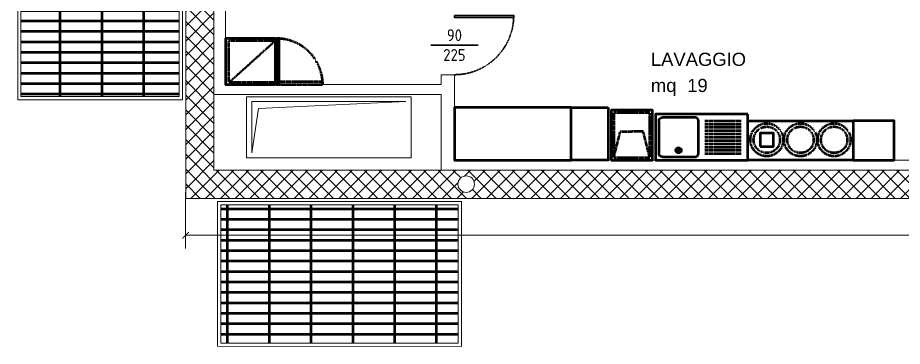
# Model space of a CAD drawing. Header units: millimetres. Extents: x 153 to 11230, y 154 to 10357.
# Drawn here: x 508 to 1851, y 154 to 654 of the extents above; entities that cross this region are included whole.
import ezdxf

# ---------------------------------------------------------------- set-up
doc = ezdxf.new("R2010")
doc.units = ezdxf.units.MM
doc.linetypes.add('HIDDEN1', pattern=[0.1, 0.05, -0.05])
doc.linetypes.add('HIDDEN4', pattern=[0.125, 0.025, -0.1])
doc.layers.get('Defpoints').update_dxf_attribs({"lineweight": 0})
for name, color, linetype, lineweight in [('043_GRIGLIE_AERAZIONE_001-AM_0', 6, 'Continuous', 50), ('420_MURATURE_001-AM_0', 4, 'Continuous', 0), ('430_Tavolati', 3, 'Continuous', 0), ('430_Tavolati Bar progetto', 3, 'Continuous', 0), ('438_Forometrie', 7, 'Continuous', 0), ('438_FOROMETRIE_001-AM_0', 7, 'Continuous', 0), ('439_TESTI_SERRAMENTI_001-AM_0', 11, 'Continuous', 0), ('441_SERRAMENTI', 1, 'Continuous', 30), ('443_GRIGLIE_AERAZIONE_001-AM_0', 6, 'Continuous', 0), ('445_QUOTE_ALTIMETRICHE_001-AM_0', 2, 'Continuous', 0), ('468_Bar attrezzature', 73, 'Continuous', 50), ('471_TESTI_POLIGONI_001-AM_0', 221, 'Continuous', 0), ('490_CAMPITURE_001-AM_0', 9, 'Continuous', 0), ('AM_0', 7, 'Continuous', 50)]:
    doc.layers.add(name, color=color, linetype=linetype, lineweight=lineweight)
doc.styles.add('AREA', font='arial.ttf')
doc.styles.get("Standard").update_dxf_attribs({"font": 'isocp.shx'})
doc.dimstyles.new('QUOTE 100', dxfattribs={"dimtxt": 20, "dimasz": 10, "dimexe": 20, "dimexo": 50, "dimgap": 10, "dimtad": 0, "dimlfac": 0.01, "dimzin": 1, "dimtxsty": 'Standard', "dimblk": 'ARCHTICK', "dimcen": 10, "dimclrd": 256, "dimclre": 256, "dimclrt": 256, "dimadec": 0, "dimazin": 0, "dimtfac": 1, "dimtofl": 0, "dimtmove": 1, "dimatfit": 3, "dimfxl": 1, "dimtolj": 1, "dimtzin": 0, "dimlwd": -1, "dimlwe": -1, "dimarcsym": 0})
pattern_1 = [(0, (763.315, 379.208), (0, 15.875), []), (90, (763.315, 379.21), (-63.5, 4e-15), [])]

# ---------------------------------------------------------------- blocks, each defined once
blk = doc.blocks.new('_ArchTick')
at = {"layer": 'AM_0', "color": 0, "const_width": 0.15}
blk.add_lwpolyline([(-0.5, -0.5), (0.5, 0.5)], dxfattribs=at)
blk = doc.blocks.new('*D108')
at = {"layer": '445_QUOTE_ALTIMETRICHE_001-AM_0', "transparency": 16777216}
for p, q in [((763.3, 388.6), (763.3, 303.1)), ((10388.3, 388.6), (10388.3, 303.1)), ((763.3, 323.1), (5514.2, 323.1)), ((10388.3, 323.1), (5637.5, 323.1))]:
    blk.add_line(p, q, dxfattribs=at)
at = {"layer": 'Defpoints', "color": 0, "transparency": 16777216}
for p in [(763.3, 438.6), (10388.3, 438.6), (763.3, 323.1)]:
    blk.add_point(p, dxfattribs=at)
at = {"layer": '445_QUOTE_ALTIMETRICHE_001-AM_0', "transparency": 16777216, "xscale": 10, "yscale": 10, "zscale": 10, "rotation": 180}
blk.add_blockref('_ArchTick', (763.3, 323.1), dxfattribs=at)
at = {"layer": '445_QUOTE_ALTIMETRICHE_001-AM_0', "transparency": 16777216, "xscale": 10, "yscale": 10, "zscale": 10}
blk.add_blockref('_ArchTick', (10388.3, 323.1), dxfattribs=at)
at = {"layer": '445_QUOTE_ALTIMETRICHE_001-AM_0', "transparency": 16777216, "insert": (5575.8, 323.1), "char_height": 40, "attachment_point": 5}
blk.add_mtext('\\A1;9625', dxfattribs=at)
blk = doc.blocks.new('PORTA090')
blk.add_line((45, 36), (45, -36))
blk.add_lwpolyline([(0, 0), (3, 0), (3, 90), (0, 90)], close=True)
at = {"linetype": 'HIDDEN4'}
blk.add_arc((0, 0), 90, 0, 90, dxfattribs=at)
blk = doc.blocks.new('SUP-LOC')
at = {"style": 'AREA'}
blk.add_text('mq', height=20, dxfattribs=at).set_placement((7.7, -17.4))
for tag, p in [('NAME_LOC', (7.7, 22.3)), ('AREA_AREA', (62.9, -17.4))]:
    blk.add_attdef(tag, p, '', height=20, dxfattribs=at)
blk = doc.blocks.new('Atlantic_Lavastoviglie normale_62.5x76')
blk.add_lwpolyline([(0, 0), (62.5, 0), (62.5, -76), (0, -76)], close=True)
at = {"linetype": 'HIDDEN4', "ltscale": 0.5}
blk.add_lwpolyline([(4, -4), (58.5, -4), (58.5, -72), (4, -72)], close=True, dxfattribs=at)
for points in [[(4, -4), (13.9, -43.8), (31.2, -43.8)], [(58.5, -4), (48.6, -43.8), (31.2, -43.8)]]:
    blk.add_lwpolyline(points, dxfattribs=at)
blk = doc.blocks.new('REP_LAVELLO-INOX-140X70')
at = {"linetype": 'Continuous'}
blk.add_lwpolyline([(0, -70), (140, -70), (140, 0), (0, 0)], close=True, dxfattribs=at)
at = {"linetype": 'HIDDEN1', "flags": 128}
for points in [[(65, -10), (10, -10)], [(65, -15), (10, -15)], [(65, -20), (10, -20)], [(65, -25), (10, -25)], [(65, -30), (10, -30)], [(65, -35), (10, -35)], [(65, -40), (10, -40)], [(65, -45), (10, -45)], [(65, -50), (10, -50)], [(65, -55), (10, -55)], [(65, -60), (10, -60)]]:
    blk.add_lwpolyline(points, dxfattribs=at)
at = {"linetype": 'Continuous'}
for points in [[(75, -10), (75, -60)], [(130, -5), (80, -5)], [(135, -60), (135, -10)], [(80, -65), (130, -65)]]:
    blk.add_lwpolyline(points, dxfattribs=at)
for radius in [4, 2.5]:
    blk.add_circle((105, -15), radius)
for centre, start, end in [((80, -10), 90, 180), ((80, -60), 180, 270)]:
    blk.add_arc(centre, 5, start, end, dxfattribs=at)
at = {"linetype": 'Continuous', "extrusion": (0, 0, -1)}
for centre, start, end in [((-130, -10), 90, 180), ((-130, -60), 180, 270)]:
    blk.add_arc(centre, 5, start, end, dxfattribs=at)
blk = doc.blocks.new('Atlantic_Armadio frigo singolo_70x83')
at = {"color": 250, "linetype": 'HIDDEN4', "ltscale": 0.5}
blk.add_line((3, -5), (67, -76), dxfattribs=at)
for points in [[(0, -76), (70, -76), (70, 0), (0, 0)], [(70, -77.5), (0, -77.5), (0, -81.5), (70, -81.5)]]:
    blk.add_lwpolyline(points, close=True)
blk.add_lwpolyline([(3, -76), (3, -5), (67, -5), (67, -76)], dxfattribs=at)
blk.add_lwpolyline([(4, -147.5), (4, -77.5), (0, -77.5), (0, -147.5)], close=True, dxfattribs=at)
at = {"color": 250, "linetype": 'HIDDEN4', "ltscale": 0.3}
blk.add_lwpolyline([(67, -81.5), (67, -79.5), (55, -79.5), (55, -81.5)], dxfattribs=at)
at = {"color": 250, "linetype": 'HIDDEN4', "ltscale": 0.5}
blk.add_arc((0, -77.5), 70, 270, 0, dxfattribs=at)

msp = doc.modelspace()

# ---------------------------------------------------------------- hatches: boundary and pattern name
at = {"layer": '043_GRIGLIE_AERAZIONE_001-AM_0'}
h = msp.add_hatch(dxfattribs=at)
h.set_pattern_fill('GRATE', color=256, scale=20, style=0)
h.set_pattern_definition(pattern_1)
h.paths.add_polyline_path([(513.315, 1674.208), (513.315, 534.208), (753.334, 534.208), (753.334, 1674.208)])
h = msp.add_hatch(dxfattribs=at)
h.set_pattern_fill('GRATE', color=256, scale=20, style=0)
h.set_pattern_definition(pattern_1)
h.paths.add_polyline_path([(1176.815, 159.208), (816.815, 159.27), (816.815, 369.27), (1176.815, 369.208)])
at = {"layer": '490_CAMPITURE_001-AM_0'}
h = msp.add_hatch(dxfattribs=at)
h.set_pattern_fill('ANSI37', color=256, scale=5, style=0)
h.set_pattern_definition([(45, (183.315, 9445.208), (-11.22532, 11.22532), []), (135, (183.315, 9445.208), (-11.22532, -11.22532), [])])
h.paths.add_polyline_path([(5063.315, 434.208), (5038.315, 434.208), (5038.315, 407.208), (4434.315, 407.208), (4434.315, 422.208), (806.315, 422.208), (806.315, 1739.39), (821.315, 1739.182), (821.315, 1799.182), (791.315, 1799.208), (791.315, 1879.208), (818.315, 1879.208), (818.315, 1904.208), (763.315, 1904.208), (763.315, 379.208), (5063.315, 379.208)])
h.paths.add_polyline_path([(2649.7, 400.813, -1), (2674.7, 400.813, -1)], flags=16)
h.paths.add_polyline_path([(1201.7, 400.813, -1), (1176.7, 400.813, -1)], flags=16)
h.paths.add_polyline_path([(3776.508, 400.813, -1), (3801.508, 400.813, -1)], flags=16)
h.paths.add_polyline_path([(783.603, 1769.21, -1), (808.603, 1769.21, -1)], flags=16)
h.paths.add_polyline_path([(4910.317, 393.477, -1), (4935.317, 393.477, -1)], flags=16)

# ---------------------------------------------------------------- linework, layer by layer
at = {"layer": '420_MURATURE_001-AM_0'}
for p, q in [((763.315, 379.208), (763.315, 1904.208)), ((763.315, 379.208), (763.315, 1904.208)), ((806.315, 1739.39), (806.315, 422.208)), ((806.315, 1739.39), (806.315, 422.208)), ((4434.315, 422.208), (806.315, 422.208))]:
    msp.add_line(p, q, dxfattribs=at)
msp.add_lwpolyline([(763.315, 379.208), (5063.315, 379.208), (5063.315, 434.208)], dxfattribs=at)
msp.add_circle((1189.2, 400.813), 12.5, dxfattribs=at)
at = {"layer": '430_Tavolati'}
for p, q in [((823.815, 552.218), (823.815, 1793.208)), ((823.815, 552.218), (1151.315, 552.218)), ((1171.315, 552.218), (1171.315, 437.218)), ((806.315, 537.218), (1151.315, 537.218)), ((1151.315, 422.208), (1151.315, 537.218))]:
    msp.add_line(p, q, dxfattribs=at)
msp.add_lwpolyline([(1171.315, 552.218), (1171.315, 567.218), (1151.315, 567.218), (1151.315, 552.218)], dxfattribs=at)
at = {"layer": '430_Tavolati Bar progetto'}
msp.add_lwpolyline([(1171.315, 437.219), (1953.815, 437.219)], dxfattribs=at)
at = {"layer": '438_Forometrie'}
msp.add_lwpolyline([(855.675, 533.468), (855.675, 441.038), (1105.675, 441.038), (1105.675, 533.468)], close=True, dxfattribs=at)
msp.add_lwpolyline([(1097.693, 526.37), (863.587, 526.37), (863.587, 448.239), (874.076, 515.889), (1097.693, 526.37)], dxfattribs=at)
at = {"layer": '438_FOROMETRIE_001-AM_0'}
msp.add_lwpolyline([(855.675, 533.468), (855.675, 441.038), (1105.675, 441.038), (1105.675, 533.468)], close=True, dxfattribs=at)
msp.add_lwpolyline([(1097.693, 526.37), (863.587, 526.37), (863.587, 448.239), (874.076, 515.889), (1097.693, 526.37)], dxfattribs=at)
at = {"layer": '443_GRIGLIE_AERAZIONE_001-AM_0'}
for points in [[(508.315, 1679.208), (508.315, 529.208), (758.315, 529.208), (758.315, 1679.208)], [(513.315, 1674.208), (513.315, 534.208), (753.334, 534.208), (753.334, 1674.208)], [(1181.815, 154.207), (811.815, 154.271), (811.815, 374.271), (1181.815, 374.207)], [(1176.815, 159.208), (816.815, 159.27), (816.815, 369.27), (1176.815, 369.208)]]:
    msp.add_lwpolyline(points, close=True, dxfattribs=at)
at = {"layer": '468_Bar attrezzature', "ltscale": 100}
for points in [[(1171.315, 437.219), (1348.661, 437.218), (1348.661, 517.218), (1171.315, 517.218), (1171.315, 437.218)], [(1776.648, 437.219), (1838.616, 437.219), (1838.616, 497.219), (1776.648, 497.219), (1776.648, 437.219)]]:
    msp.add_lwpolyline(points, close=True, dxfattribs=at)
at = {"layer": '468_Bar attrezzature'}
for points in [[(1404.541, 517.218), (1404.541, 437.218), (1348.661, 437.218), (1348.661, 517.218)], [(1616.648, 497.218), (1776.648, 497.219), (1776.648, 437.219), (1616.648, 437.218)], [(1635.545, 458.242), (1655.545, 458.242), (1655.545, 478.242), (1635.545, 478.242)]]:
    msp.add_lwpolyline(points, close=True, dxfattribs=at)
at = {"layer": '468_Bar attrezzature', "linetype": 'HIDDEN4', "ltscale": 0.7}
for centre, radius in [((1645.545, 468.242), 25), ((1645.545, 468.242), 20), ((1696.648, 468.242), 25), ((1696.648, 468.242), 20), ((1747.75, 468.242), 25), ((1747.75, 468.242), 20)]:
    msp.add_circle(centre, radius, dxfattribs=at)
at = {"layer": '490_CAMPITURE_001-AM_0'}
msp.add_lwpolyline([(5063.315, 434.208), (5038.315, 434.208), (5038.315, 407.208), (4434.315, 407.208), (4434.315, 422.208), (806.315, 422.208), (806.315, 1739.39), (821.315, 1739.182), (821.315, 1799.182), (791.315, 1799.208), (791.315, 1879.208), (818.315, 1879.208), (818.315, 1904.208), (763.315, 1904.208), (763.315, 379.208), (5063.315, 379.208)], close=True, dxfattribs=at)
msp.add_lwpolyline([(1176.7, 400.813, -1), (1201.7, 400.813, -1)], format="xyb", close=True, dxfattribs=at)

# ---------------------------------------------------------------- block references
at = {"layer": '441_SERRAMENTI', "rotation": 270}
msp.add_blockref('PORTA090', (1171.315, 657.218), dxfattribs=at)
at = {"layer": '468_Bar attrezzature'}
for name, p, rotation in [('Atlantic_Armadio frigo singolo_70x83', (823.815, 552.218), 89.99999999999999), ('REP_LAVELLO-INOX-140X70', (1616.648, 437.218), 180)]:
    msp.add_blockref(name, p, dxfattribs=dict(at, rotation=rotation))
at = {"layer": '468_Bar attrezzature', "xscale": -1, "rotation": 180}
msp.add_blockref('Atlantic_Lavastoviglie normale_62.5x76', (1409.291, 437.218), dxfattribs=at)
at = {"layer": '471_TESTI_POLIGONI_001-AM_0'}
msp.add_blockref('SUP-LOC', (1461.829, 558.276), dxfattribs=at).add_auto_attribs({'NAME_LOC': 'LAVAGGIO ', 'AREA_AREA': '19'})

# ---------------------------------------------------------------- texts
at = {"layer": '439_TESTI_SERRAMENTI_001-AM_0', "insert": (1171.315, 612.218), "char_height": 18, "width": 51.162, "attachment_point": 5}
msp.add_mtext('90\\P225', dxfattribs=at)

# ---------------------------------------------------------------- dimensions: what is measured, and where the dimension line sits
at = {"layer": '445_QUOTE_ALTIMETRICHE_001-AM_0'}
dim = msp.add_linear_dim(base=(763.315, 323.105), p1=(10388.315, 438.555), p2=(763.315, 438.555), text='9625', dimstyle='QUOTE 100', override={"dimtxt": 40, "dimlunit": 2, "dimarcsym": 1}, dxfattribs=at)
dim.commit()
dim.dimension.update_dxf_attribs({"geometry": '*D108', "text_midpoint": (5575.815, 323.105)})

doc.saveas('drawing.dxf')
